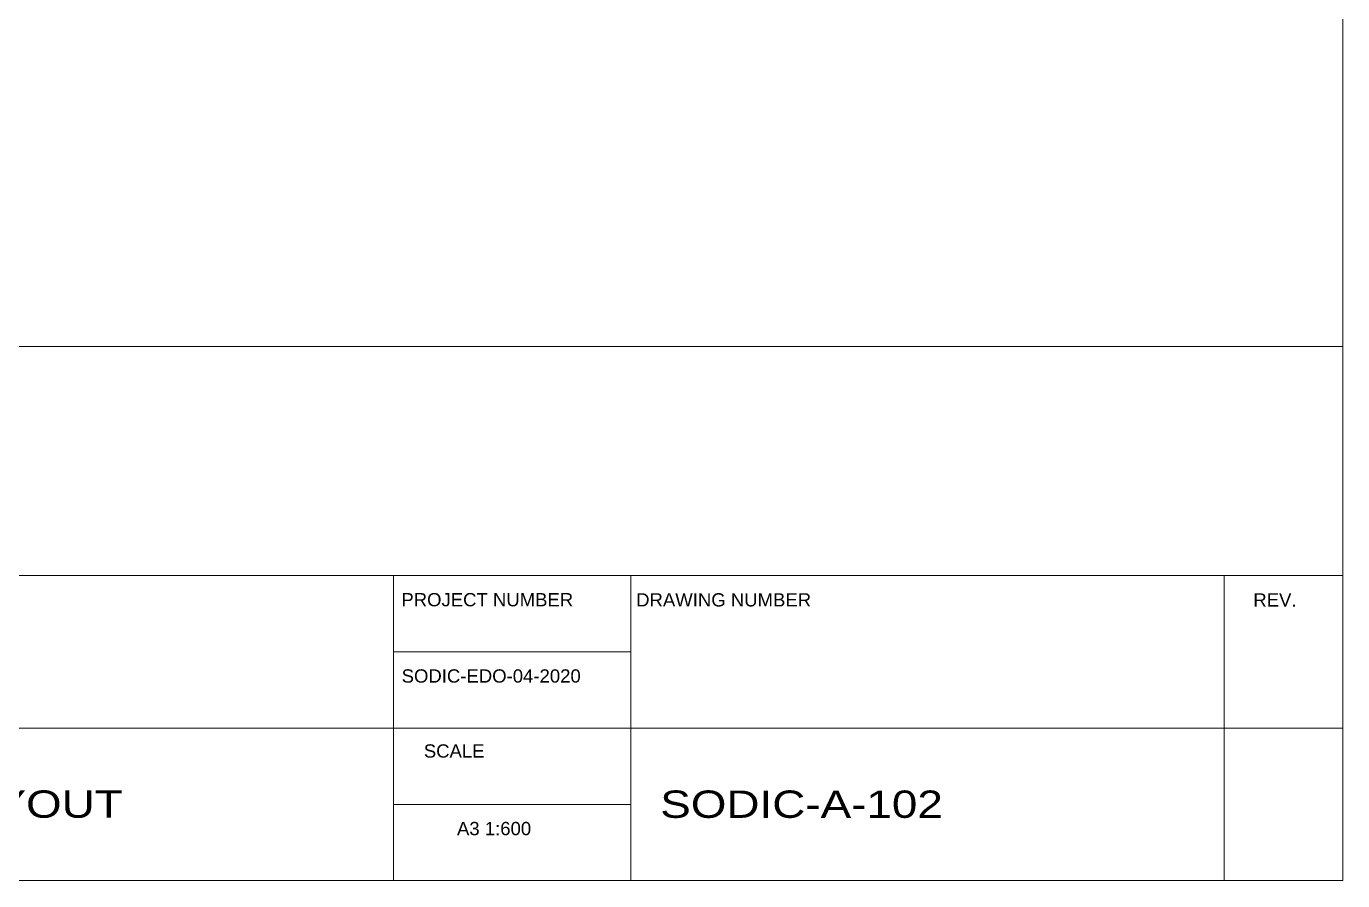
# Model space of a CAD drawing. Header units: millimetres. Extents: x -160614 to 59925, y -157025 to 0.
# Drawn here: x -110327 to -91027, y -129881 to -117362 of the extents above; entities that cross this region are included whole.
import ezdxf

# ---------------------------------------------------------------- set-up
doc = ezdxf.new("R2010")
doc.units = ezdxf.units.MM
doc.header["$LTSCALE"] = 8
doc.layers.add('Frame', color=9, linetype='Continuous', lineweight=9)
doc.styles.add('MARI3', font='arial.ttf', dxfattribs={"width": 1.2})
doc.styles.add('TTLB-A0-JeddahDP$0$swis721', font='swiss.ttf')

msp = doc.modelspace()

# ---------------------------------------------------------------- linework, layer by layer
at = {"layer": 'Frame'}
for p, q in [((-91027.4, -129881.1, 0.3), (-91027.4, -80678.2, 0.3)), ((-91027.4, -122055.5, -0.1), (-160614.4, -122055.5, -0.1)), ((-91027.4, -125409.3, -0.1), (-160614.4, -125409.3, -0.1)), ((-104944.8, -125409.3, -0.1), (-104944.8, -129881.1, -0.1)), ((-101465.5, -125409.3, -0.1), (-101465.5, -129881.1, -0.1)), ((-92767.1, -125409.3, -0.1), (-92767.1, -129881.1, -0.1)), ((-104944.8, -126527.3, -0.1), (-101465.5, -126527.3, -0.1)), ((-91027.4, -127645.2, -0.1), (-118862.2, -127645.2, -0.1)), ((-104944.8, -128763.2, -0.1), (-101465.5, -128763.2, -0.1)), ((-160614.4, -129881.1, 0.3), (-91027.4, -129881.1, 0.3))]:
    msp.add_line(p, q, dxfattribs=at)

# ---------------------------------------------------------------- texts
at = {"layer": 'Frame', "style": 'MARI3', "width": 1.2}
for s, p in [('GROUND FLOOR LAYOUT', (-117274.9, -128959.4, -0.1)), ('SODIC-A-102', (-101033.3, -128960.9, -0.1))]:
    msp.add_text(s, height=400.787, dxfattribs=at).set_placement(p)
at = {"layer": 'Frame', "attachment_point": 8, "style": 'TTLB-A0-JeddahDP$0$swis721'}
for s, insert, char_height in [(' PROJECT NUMBER', (-103606.9, -125863.7, -0.1), 194.411), ('SODIC-EDO-04-2020', (-103511.7, -126981.6, -0.1), 194.411), ('SCALE', (-104054.1, -128080.7, -0.1), 194.41), ('A3 1:600', (-103469.4, -129217.5, -0.1), 194.41)]:
    msp.add_mtext(s, dxfattribs=dict(at, insert=insert, char_height=char_height))
at = {"layer": 'Frame', "attachment_point": 5, "style": 'TTLB-A0-JeddahDP$0$swis721'}
for s, insert, char_height, width in [('DRAWING NUMBER', (-100103.6, -125767.5, -0.1), 194.411, 2499.576), ('REV.', (-92020.7, -125767.5, -0.1), 194.41, 3082.178)]:
    msp.add_mtext(s, dxfattribs=dict(at, insert=insert, char_height=char_height, width=width))

doc.saveas('drawing.dxf')
